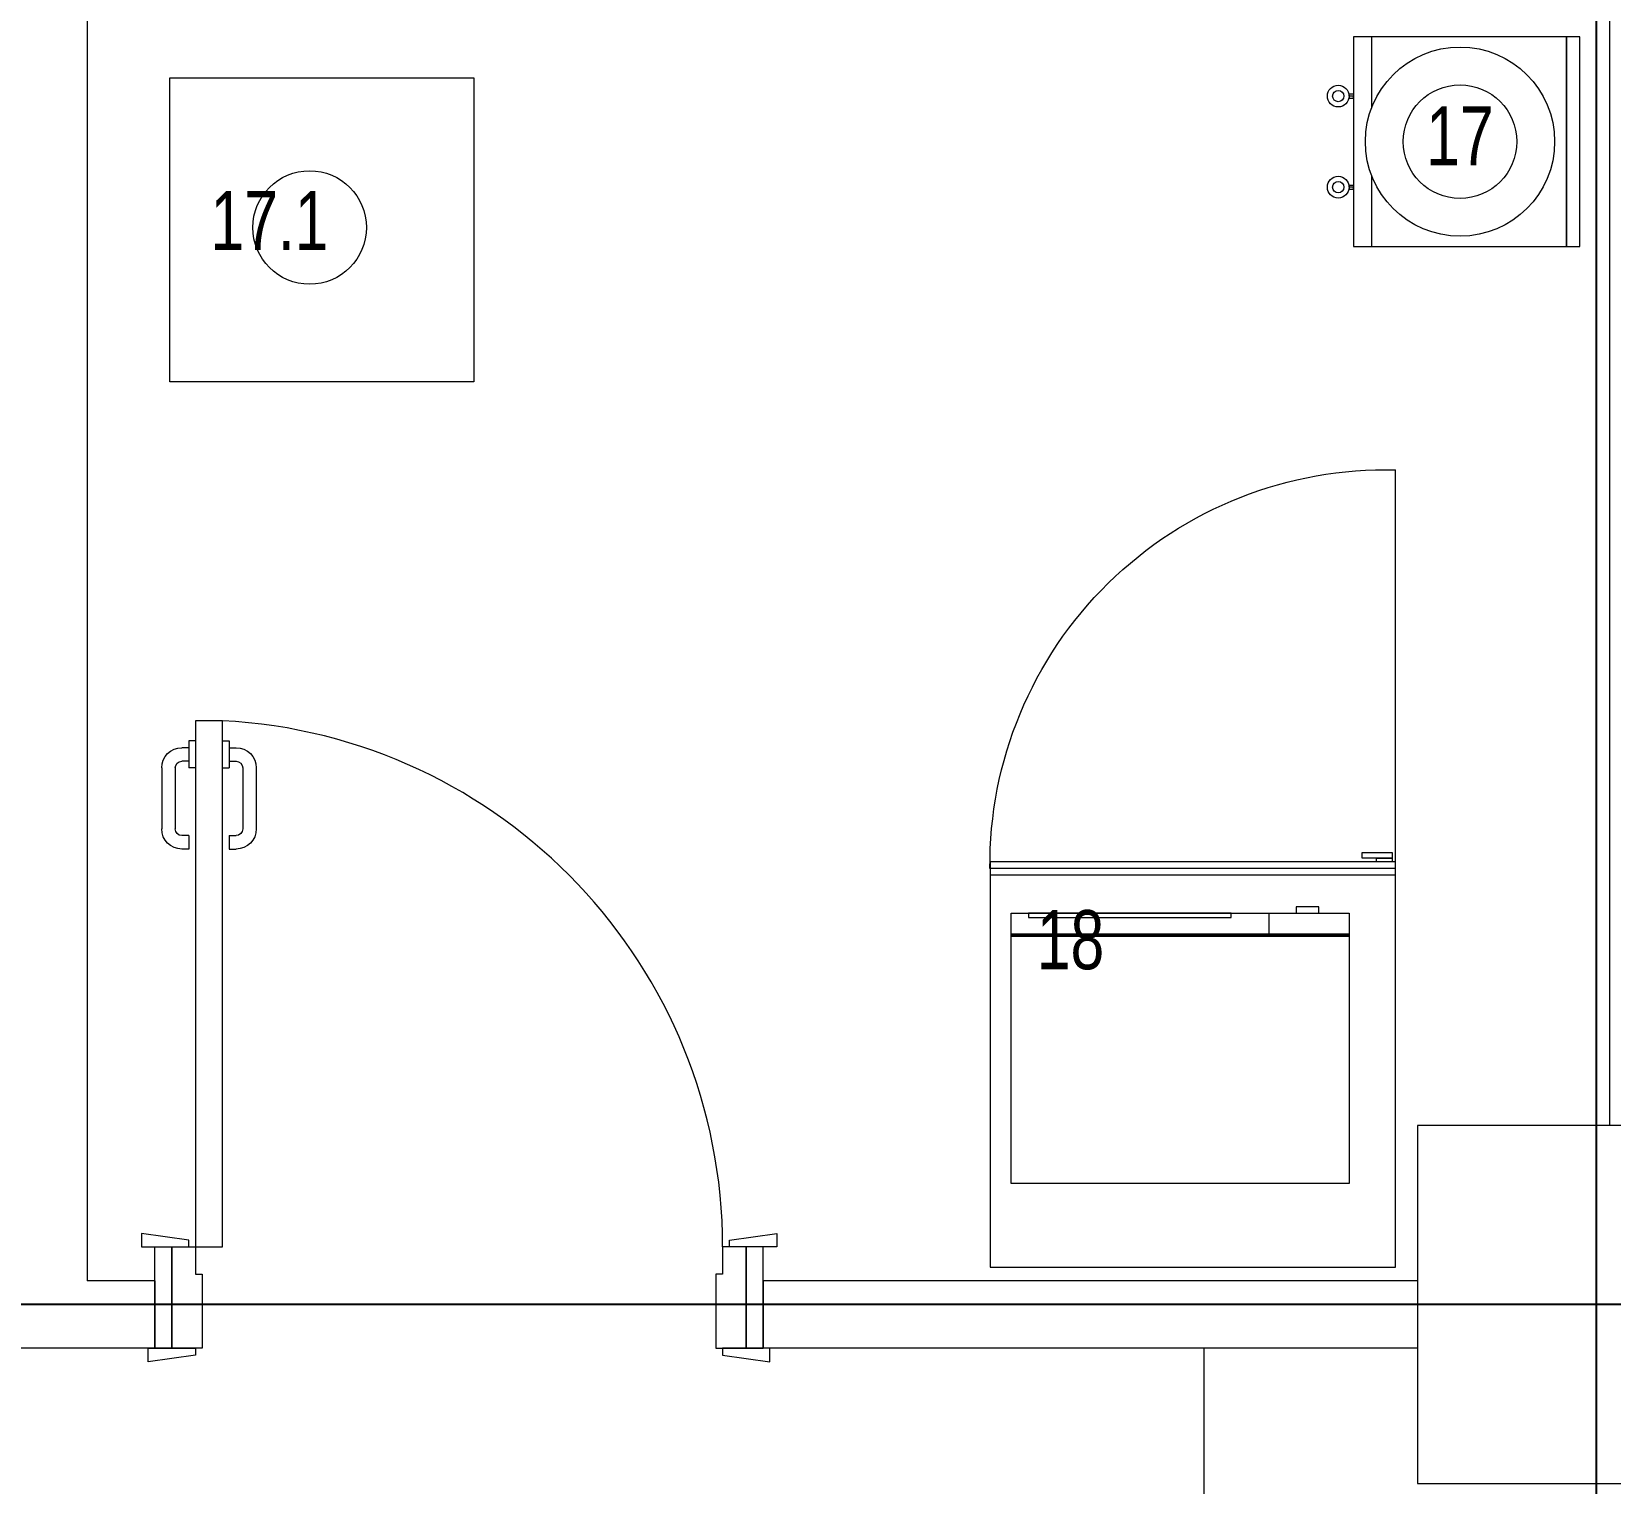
# Model space of a CAD drawing. Header units: metres. Extents: x -18745 to 220762, y -1579758 to -1356048.
# Drawn here: x 112698 to 115034, y -1433903 to -1431754 of the extents above; entities that cross this region are included whole.
import ezdxf

# ---------------------------------------------------------------- set-up
doc = ezdxf.new("R2010")
doc.units = ezdxf.units.M
doc.layers.get('0').update_dxf_attribs({"lineweight": 0})
doc.layers.add('A-100 - Copy$0$axes', color=8, linetype='Continuous')
for name, color, linetype, lineweight in [('A-100 - Copy$0$Medical Equipment and Furniture', 8, 'Continuous', 0), ('A-100 - Copy$0$Medical Equipment and Furniture1', 8, 'Continuous', 5), ('A-100 - Copy$0$Structure', 8, 'Continuous', 9), ('A-100 - Copy$0$Walls', 8, 'Continuous', 0), ('A-100 - Copy$0$Wooden Joinery', 8, 'Continuous', 0)]:
    doc.layers.add(name, color=color, linetype=linetype, lineweight=lineweight)
doc.styles.add('A-100 - Copy$0$X3G_ENTITY_257CFD', font='swisscl.ttf', dxfattribs={"height": 200})

# ---------------------------------------------------------------- blocks, each defined once
blk = doc.blocks.new('A-100 - Copy$0$WATER DISPENSER1')
at = {"layer": 'A-100 - Copy$0$Medical Equipment and Furniture1'}
for p, q in [((39.296, -0.3448), (39.1904, -0.3448)), ((39.5004, -0.3448), (39.3949, -0.3448))]:
    blk.add_line(p, q, dxfattribs=at)
blk.add_lwpolyline([(39.5004, -0.6333), (39.5004, -0.3183), (39.1904, -0.3183), (39.1904, -0.6333), (39.5004, -0.6333)], dxfattribs=at)
for points in [[(39.2749, -0.3183), (39.278, -0.3183), (39.278, -0.3118), (39.2749, -0.3118)], [(39.281, -0.3183), (39.278, -0.3183), (39.278, -0.3118), (39.281, -0.3118)], [(39.4098, -0.3183), (39.4129, -0.3183), (39.4129, -0.3118), (39.4098, -0.3118)], [(39.416, -0.3183), (39.4129, -0.3183), (39.4129, -0.3118), (39.416, -0.3118)], [(39.5004, -0.6333), (39.1904, -0.6333), (39.1904, -0.6529), (39.5004, -0.6529)]]:
    blk.add_lwpolyline(points, close=True, dxfattribs=at)
for centre, radius in [((39.278, -0.2956), 0.0161), ((39.4129, -0.2956), 0.0161), ((39.278, -0.2956), 0.00834), ((39.4129, -0.2956), 0.00834), ((39.3454, -0.4758), 0.14), ((39.3454, -0.4758), 0.084)]:
    blk.add_circle(centre, radius, dxfattribs=at)
blk = doc.blocks.new('A-100 - Copy$0$MICROWAVE')
at = {"layer": 'A-100 - Copy$0$Medical Equipment and Furniture1'}
for p, q in [((35.6435, -3.5463), (35.6435, -3.9463)), ((36.1435, -3.5463), (35.6435, -3.5463)), ((35.6883, -3.5368), (35.7218, -3.5368)), ((35.6883, -3.5463), (35.6883, -3.5368)), ((35.7218, -3.5463), (35.6883, -3.5463)), ((35.7218, -3.5368), (35.7218, -3.5463)), ((35.7624, -3.5463), (35.7624, -3.5771)), ((35.818, -3.5463), (36.1181, -3.5463)), ((35.818, -3.5523), (35.818, -3.5463)), ((36.1181, -3.5463), (36.1181, -3.5523)), ((36.1435, -3.9463), (36.1435, -3.5463)), ((36.1181, -3.5523), (35.818, -3.5523)), ((35.6435, -3.5771), (36.1435, -3.5771)), ((35.6435, -3.5783), (36.1435, -3.5783)), ((35.6435, -3.5796), (36.1435, -3.5796)), ((35.6435, -3.5808), (36.1435, -3.5808)), ((35.6435, -3.9463), (36.1435, -3.9463))]:
    blk.add_line(p, q, dxfattribs=at)
blk = doc.blocks.new('A-100 - Copy$0$UNDER COUNTER FRIDGE')
at = {"layer": 'A-100 - Copy$0$Medical Equipment and Furniture1', "ltscale": 10}
blk.add_line((35.575, -3.49), (35.575, -2.89), dxfattribs=at)
at = {"layer": 'A-100 - Copy$0$Medical Equipment and Furniture1'}
for p, q in [((35.575, -3.47), (36.175, -3.47)), ((35.575, -4.07), (35.575, -3.47)), ((35.575, -3.48), (36.175, -3.48)), ((36.175, -3.47), (36.175, -4.07)), ((35.575, -3.49), (36.175, -3.49)), ((36.175, -4.07), (35.575, -4.07))]:
    blk.add_line(p, q, dxfattribs=at)
for points in [[(35.58, -3.4648), (35.6243, -3.4648), (35.6243, -3.4564), (35.58, -3.4564)], [(35.58, -3.47), (35.6031, -3.47), (35.6031, -3.4648), (35.58, -3.4648)]]:
    blk.add_lwpolyline(points, close=True, dxfattribs=at)
at = {"layer": 'A-100 - Copy$0$Medical Equipment and Furniture1', "ltscale": 10}
blk.add_arc((35.5899, -3.475), 0.5852, 359.5104, 91.4525, dxfattribs=at)
blk = doc.blocks.new('A-100 - Copy$0$A$C72370EFE')
at = {"layer": 'A-100 - Copy$0$Wooden Joinery'}
for p, q in [((-0.01, -0.04), (-0.02, -0.04)), ((-0.01, -0.03), (-0.01, -0.07)), ((0, -0.03), (-0.01, -0.03)), ((0.04, -0.03), (0.05, -0.03)), ((0.05, -0.03), (0.05, -0.07)), ((0.05, -0.04), (0.06, -0.04)), ((-0.05, -0.07), (-0.05, -0.16)), ((-0.03, -0.07), (-0.03, -0.16)), ((-0.01, -0.06), (-0.02, -0.06)), ((0, -0.07), (-0.01, -0.07)), ((0.04, -0.07), (0.05, -0.07)), ((0.05, -0.06), (0.06, -0.06)), ((0.07, -0.07), (0.07, -0.16)), ((0.09, -0.07), (0.09, -0.16)), ((-0.01, -0.17), (-0.02, -0.17)), ((-0.01, -0.17), (-0.01, -0.19)), ((0.05, -0.17), (0.06, -0.17)), ((0.05, -0.17), (0.05, -0.19)), ((-0.01, -0.19), (-0.02, -0.19)), ((0.05, -0.19), (0.06, -0.19))]:
    blk.add_line(p, q, dxfattribs=at)
for centre, radius, start, end in [((-0.02, -0.07), 0.03, 90, 180), ((0.06, -0.07), 0.03, 0, 90), ((-0.02, -0.07), 0.01, 90, 180), ((0.06, -0.07), 0.01, 0, 90), ((-0.02, -0.16), 0.03, 180, 270), ((-0.02, -0.16), 0.01, 180, 270), ((0.06, -0.16), 0.01, 270, 0), ((0.06, -0.16), 0.03, 270, 0)]:
    blk.add_arc(centre, radius, start, end, dxfattribs=at)
blk = doc.blocks.new('A-100 - Copy$0$DR1')
at = {"layer": 'A-100 - Copy$0$Wooden Joinery', "elevation": 0}
for points in [[(1743402.9, 41721.9), (1743392.9, 41721.9), (1743382.9, 41791.9), (1743402.9, 41791.9)], [(1743552.9, 41731.9), (1743562.9, 41731.9), (1743572.9, 41801.9), (1743552.9, 41801.9)], [(1743552.9, 41681.9), (1744331.9, 41681.9), (1744331.9, 41721.9), (1743552.9, 41721.9)], [(1743402.9, 40941.9), (1743392.9, 40941.9), (1743382.9, 40871.9), (1743402.9, 40871.9)], [(1743552.9, 40931.9), (1743562.9, 40931.9), (1743572.9, 40861.9), (1743552.9, 40861.9)]]:
    blk.add_lwpolyline(points, close=True, dxfattribs=at)
for points in [[(1743552.9, 41756.9), (1743402.9, 41756.9), (1743402.9, 41781.9), (1743552.9, 41781.9), (1743552.9, 41756.9)], [(1743552.9, 41756.9), (1743552.9, 41721.9), (1743512.9, 41721.9), (1743512.9, 41711.9), (1743402.9, 41711.9), (1743402.9, 41756.9), (1743552.9, 41756.9)], [(1743552.9, 40906.9), (1743552.9, 40941.9), (1743512.9, 40941.9), (1743512.9, 40951.9), (1743402.9, 40951.9), (1743402.9, 40906.9), (1743552.9, 40906.9)], [(1743552.9, 40906.9), (1743402.9, 40906.9), (1743402.9, 40881.9), (1743552.9, 40881.9), (1743552.9, 40906.9)]]:
    blk.add_lwpolyline(points, dxfattribs=at)
at = {"layer": 'A-100 - Copy$0$Wooden Joinery'}
blk.add_arc((1743552.9, 41721.9, 0), 780, 270, 357.0603, dxfattribs=at)
at = {"layer": 'A-100 - Copy$0$Wooden Joinery', "xscale": -999.9999999998856, "yscale": 999.9999999998856, "zscale": 999.9999999998854, "rotation": 270}
blk.add_blockref('A-100 - Copy$0$A$C72370EFE', (1744331.9, 41681.9, 0), dxfattribs=at)
blk = doc.blocks.new('A-100 - Copy')
at = {"layer": 'A-100 - Copy$0$axes'}
for p, q in [((115013.3, -1477297.4, 0), (115013.3, -1366771.9, 0)), ((178940.3, -1433637.7, 2.4), (96147.6, -1433637.7, 2.4))]:
    blk.add_line(p, q, dxfattribs=at)
at = {"layer": 'A-100 - Copy$0$Medical Equipment and Furniture'}
blk.add_line((114432.9, -1438347.7, 2.4), (114432.9, -1433702.7, 2.4), dxfattribs=at)
at = {"layer": 'A-100 - Copy$0$Medical Equipment and Furniture', "elevation": 2.3}
blk.add_lwpolyline([(112902.3, -1432272.1), (112902.3, -1431822.1), (113352.3, -1431822.1), (113352.3, -1432272.1)], close=True, dxfattribs=at)
at = {"layer": 'A-100 - Copy$0$Medical Equipment and Furniture'}
blk.add_circle((113109.2, -1432043.7, 0), 84, dxfattribs=at)
at = {"layer": 'A-100 - Copy$0$Structure', "elevation": 2.4}
blk.add_lwpolyline([(114748.3, -1433902.7), (115278.3, -1433902.7), (115278.3, -1433372.7), (114748.3, -1433372.7)], close=True, dxfattribs=at)
at = {"layer": 'A-100 - Copy$0$Walls'}
for p, q in [((112780.3, -1429852.7, 2.4), (112780.3, -1433602.7, 2.4)), ((115032.9, -1433372.7, 2.4), (115032.9, -1429852.7, 2.4)), ((112880.3, -1433602.7, 2.4), (112780.3, -1433602.7, 2.4)), ((112880.3, -1433602.7, 2.4), (112880.3, -1433702.7, 2.4)), ((113780.3, -1433602.7, 2.4), (113780.3, -1433702.7, 2.4)), ((114748.3, -1433602.7, 2.4), (113780.3, -1433602.7, 2.4)), ((112880.3, -1433702.7, 2.4), (112580.3, -1433702.7, 2.4)), ((114748.3, -1433702.7, 2.4), (113780.3, -1433702.7, 2.4))]:
    blk.add_line(p, q, dxfattribs=at)
at = {"layer": 'A-100 - Copy$0$Medical Equipment and Furniture', "xscale": 1000.000000000003, "yscale": 1000.000000000003, "zscale": 1000.000000000003, "rotation": 90}
blk.add_blockref('A-100 - Copy$0$WATER DISPENSER1', (114335.5, -1471262, 2.4), dxfattribs=at)
at = {"layer": 'A-100 - Copy$0$Medical Equipment and Furniture', "xscale": -1000, "yscale": 1000, "zscale": 1000}
for name in ['A-100 - Copy$0$UNDER COUNTER FRIDGE', 'A-100 - Copy$0$MICROWAVE']:
    blk.add_blockref(name, (150290.9, -1429512.5, 2.4), dxfattribs=at)
at = {"layer": 'A-100 - Copy$0$Wooden Joinery', "rotation": 90}
blk.add_blockref('A-100 - Copy$0$DR1', (154662.2, -3177105.6, 2.4), dxfattribs=at)
at = {"layer": 'A-100 - Copy$0$Medical Equipment and Furniture', "char_height": 87.47, "attachment_point": 2, "style": 'A-100 - Copy$0$X3G_ENTITY_257CFD'}
for s, insert in [('17', (114811.1, -1431864.3, 2.4)), ('17.1', (113049.8, -1431989.7, 0)), ('18', (114235, -1433054.1, 2.4))]:
    blk.add_mtext(s, dxfattribs=dict(at, insert=insert))

msp = doc.modelspace()

# ---------------------------------------------------------------- block references
msp.add_blockref('A-100 - Copy', (0, 0))

doc.saveas('drawing.dxf')
